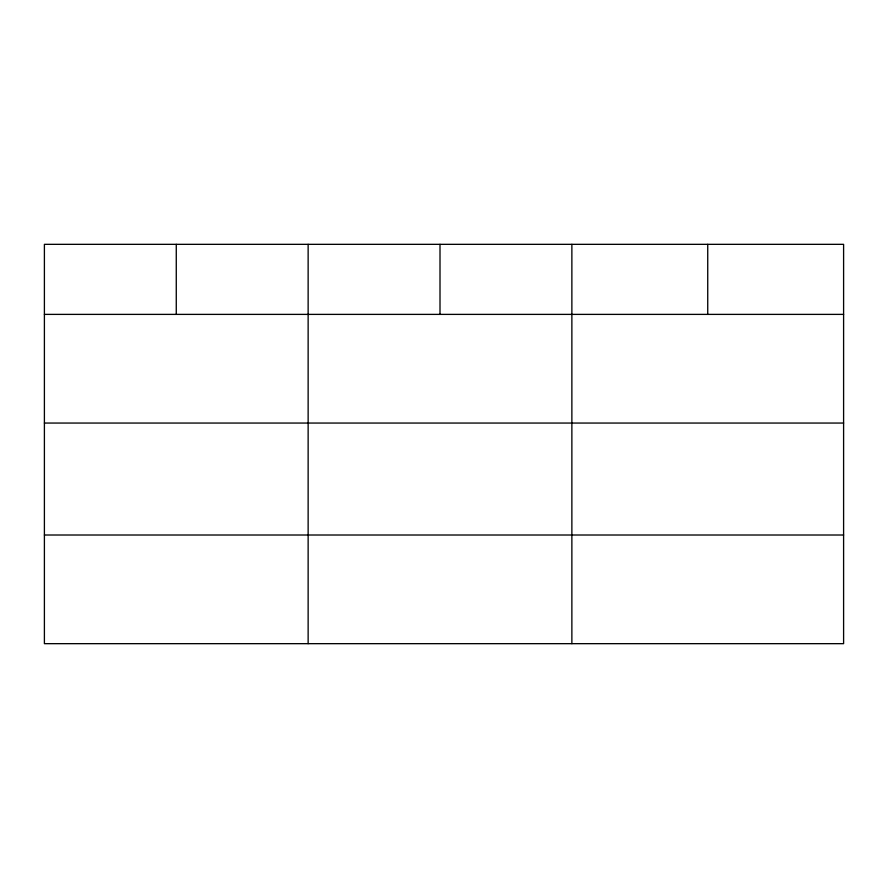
<?xml version="1.0" encoding="UTF-8"?>
<svg xmlns="http://www.w3.org/2000/svg" width="888" height="888" viewBox="0 0 888 888"><rect width="100%" height="100%" fill="white"/><g stroke="black" fill="none" stroke-linecap="round" stroke-linejoin="round"><path stroke-width="1.33" d="M843.6 423.054L843.6 244.333L44.4 244.333L44.4 643.667L843.6 643.667L843.6 423.054L44.4 423.054M44.4 314.385L843.6 314.385M44.4 535.009L843.6 535.009M707.736 244.333L707.736 314.385M571.872 244.333L571.872 643.667M440.004 244.333L440.004 314.385M308.136 244.333L308.136 643.667M176.268 244.333L176.268 314.385"/></g></svg>
